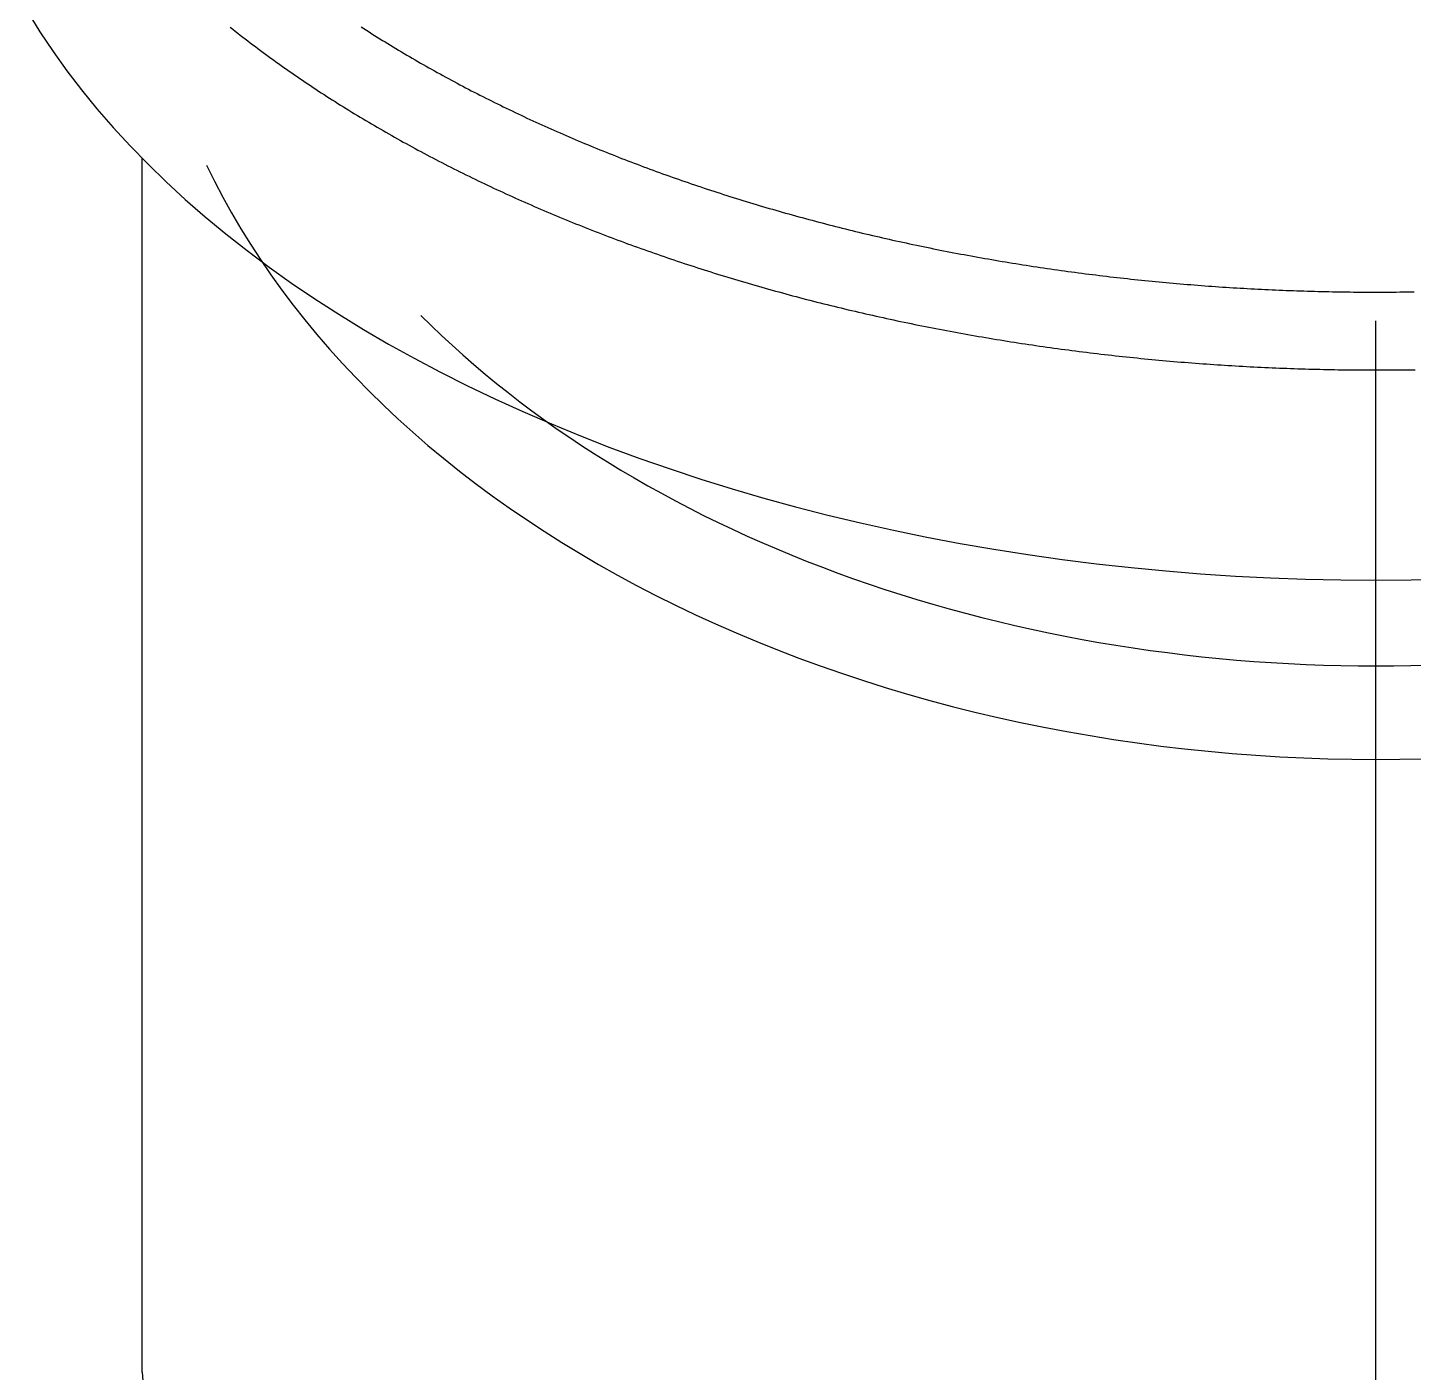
# Model space of a CAD drawing. Extents: x -9.8 to 55.9, y -19.1 to 39.3.
# Drawn here: x 41.32 to 47.61, y 24.98 to 31.08 of the extents above; entities that cross this region are included whole.
import ezdxf

# ---------------------------------------------------------------- set-up
doc = ezdxf.new("R2010")
doc.units = 0
doc.linetypes.add('CENTER', pattern=[50.8, 31.75, -6.35, 6.35, -6.35])
doc.layers.get('0').update_dxf_attribs({"linetype": 'CONTINUOUS'})
doc.layers.add('CENTER', color=1, linetype='CENTER')

msp = doc.modelspace()

# ---------------------------------------------------------------- linework, layer by layer
at = {"color": 7, "linetype": 'CONTINUOUS'}
msp.add_line((41.842697, 24.976448), (41.842697, 30.486736), dxfattribs=at)
for points in [[(41.3227, 31.151, 0), (41.3782, 31.0615, 0), (41.4375, 30.9729, 0), (41.5003, 30.8852, 0), (41.5668, 30.7984, 0), (41.6367, 30.7126, 0), (41.7102, 30.6279, 0), (41.7871, 30.5443, 0), (41.8675, 30.4618, 0), (41.9511, 30.3805, 0), (42.0381, 30.3005, 0), (42.1284, 30.2218, 0), (42.2218, 30.1445, 0), (42.3184, 30.0685, 0), (42.4181, 29.994, 0), (42.5208, 29.9209, 0), (42.6265, 29.8494, 0), (42.7351, 29.7795, 0), (42.8465, 29.7112, 0), (42.9607, 29.6445, 0), (43.0776, 29.5796, 0), (43.1971, 29.5163, 0), (43.3191, 29.4549, 0), (43.4437, 29.3952, 0), (43.5707, 29.3375, 0), (43.6999, 29.2815, 0), (43.8315, 29.2275, 0), (43.9652, 29.1755, 0), (44.101, 29.1254, 0), (44.2389, 29.0774, 0), (44.3786, 29.0313, 0), (44.5202, 28.9874, 0), (44.6636, 28.9455, 0), (44.8086, 28.9058, 0), (44.9553, 28.8681, 0), (45.1034, 28.8327, 0), (45.2529, 28.7994, 0), (45.4038, 28.7684, 0), (45.5558, 28.7396, 0), (45.7091, 28.713, 0), (45.8633, 28.6887, 0), (46.0185, 28.6666, 0), (46.1746, 28.6468, 0), (46.3314, 28.6294, 0), (46.4889, 28.6142, 0), (46.647, 28.6014, 0), (46.8056, 28.5908, 0), (46.9645, 28.5826, 0), (47.1238, 28.5768, 0), (47.2832, 28.5733, 0), (47.4427, 28.5721, 0), (47.6022, 28.5733, 0), (47.7616, 28.5768, 0)], [(42.1349, 30.4564, 0), (42.1706, 30.3836, 0), (42.2084, 30.3112, 0), (42.2481, 30.2394, 0), (42.2899, 30.1682, 0), (42.3335, 30.0975, 0), (42.3792, 30.0275, 0), (42.4267, 29.9581, 0), (42.4761, 29.8894, 0), (42.5275, 29.8213, 0), (42.5806, 29.754, 0), (42.6357, 29.6874, 0), (42.6925, 29.6216, 0), (42.7512, 29.5566, 0), (42.8116, 29.4924, 0), (42.8738, 29.4291, 0), (42.9377, 29.3666, 0), (43.0033, 29.305, 0), (43.0707, 29.2443, 0), (43.1396, 29.1846, 0), (43.2102, 29.1258, 0), (43.2824, 29.068, 0), (43.3562, 29.0113, 0), (43.4316, 28.9555, 0), (43.5084, 28.9008, 0), (43.5868, 28.8472, 0), (43.6666, 28.7946, 0), (43.7478, 28.7432, 0), (43.8305, 28.6929, 0), (43.9145, 28.6437, 0), (43.9998, 28.5957, 0), (44.0865, 28.5489, 0), (44.1744, 28.5033, 0), (44.2636, 28.4589, 0), (44.354, 28.4157, 0), (44.4455, 28.3738, 0), (44.5382, 28.3332, 0), (44.632, 28.2938, 0), (44.7268, 28.2558, 0), (44.8227, 28.219, 0), (44.9196, 28.1836, 0), (45.0174, 28.1496, 0), (45.1162, 28.1168, 0), (45.2158, 28.0855, 0), (45.3163, 28.0555, 0), (45.4176, 28.0269, 0), (45.5196, 27.9997, 0), (45.6224, 27.974, 0), (45.7259, 27.9496, 0), (45.83, 27.9267, 0), (45.9348, 27.9052, 0), (46.0401, 27.8852, 0), (46.1459, 27.8666, 0), (46.2522, 27.8494, 0), (46.359, 27.8338, 0), (46.4662, 27.8196, 0), (46.5738, 27.8069, 0), (46.6817, 27.7957, 0), (46.7898, 27.7859, 0), (46.8983, 27.7777, 0), (47.0069, 27.7709, 0), (47.1157, 27.7657, 0), (47.2246, 27.7619, 0), (47.3336, 27.7597, 0), (47.4427, 27.7589, 0), (47.5517, 27.7597, 0), (47.6608, 27.7619, 0)], [(43.1079, 29.7745, 0), (43.154, 29.7289, 0), (43.2011, 29.6838, 0), (43.2491, 29.6392, 0), (43.2981, 29.595, 0), (43.348, 29.5514, 0), (43.3988, 29.5084, 0), (43.4505, 29.4659, 0), (43.5031, 29.4239, 0), (43.5566, 29.3825, 0), (43.611, 29.3417, 0), (43.6662, 29.3014, 0), (43.7223, 29.2617, 0), (43.7792, 29.2227, 0), (43.8369, 29.1842, 0), (43.8954, 29.1464, 0), (43.9547, 29.1091, 0), (44.0148, 29.0726, 0), (44.0757, 29.0366, 0), (44.1373, 29.0013, 0), (44.1997, 28.9667, 0), (44.2628, 28.9327, 0), (44.3266, 28.8994, 0), (44.3911, 28.8667, 0), (44.4563, 28.8348, 0), (44.5222, 28.8035, 0), (44.5887, 28.773, 0), (44.6558, 28.7431, 0), (44.7236, 28.714, 0), (44.792, 28.6856, 0), (44.8609, 28.6579, 0), (44.9305, 28.631, 0), (45.0006, 28.6047, 0), (45.0713, 28.5793, 0), (45.1425, 28.5546, 0), (45.2142, 28.5306, 0), (45.2864, 28.5074, 0), (45.3591, 28.485, 0), (45.4322, 28.4633, 0), (45.5058, 28.4424, 0), (45.5799, 28.4223, 0), (45.6543, 28.403, 0), (45.7292, 28.3845, 0), (45.8044, 28.3667, 0), (45.88, 28.3498, 0), (45.956, 28.3337, 0), (46.0323, 28.3183, 0), (46.1089, 28.3038, 0), (46.1858, 28.2901, 0), (46.263, 28.2772, 0), (46.3404, 28.2651, 0), (46.4181, 28.2539, 0), (46.4961, 28.2435, 0), (46.5742, 28.2339, 0), (46.6525, 28.2251, 0), (46.731, 28.2171, 0), (46.8097, 28.21, 0), (46.8885, 28.2037, 0), (46.9675, 28.1983, 0), (47.0465, 28.1937, 0), (47.1256, 28.1899, 0), (47.2048, 28.187, 0), (47.2841, 28.1849, 0), (47.3634, 28.1836, 0), (47.4427, 28.1832, 0), (47.522, 28.1836, 0), (47.6013, 28.1849, 0), (47.6806, 28.187, 0)]]:
    msp.add_polyline3d(points, dxfattribs=at)
at = {"color": 7}
for points in [[(42.2423, 31.0826, 0), (42.2536, 31.0737, 0), (42.2648, 31.0648, 0), (42.2761, 31.0559, 0), (42.2874, 31.0471, 0), (42.2988, 31.0383, 0), (42.3101, 31.0295, 0), (42.3216, 31.0207, 0), (42.333, 31.012, 0), (42.3445, 31.0032, 0), (42.3561, 30.9945, 0), (42.3676, 30.9859, 0), (42.3792, 30.9772, 0), (42.3909, 30.9686, 0), (42.4025, 30.96, 0), (42.4143, 30.9514, 0), (42.426, 30.9429, 0), (42.4378, 30.9343, 0), (42.4496, 30.9258, 0), (42.4614, 30.9173, 0), (42.4733, 30.9089, 0), (42.4852, 30.9005, 0), (42.4972, 30.8921, 0), (42.5092, 30.8837, 0), (42.5212, 30.8753, 0), (42.5332, 30.867, 0), (42.5453, 30.8587, 0), (42.5574, 30.8504, 0), (42.5696, 30.8421, 0), (42.5817, 30.8339, 0), (42.5939, 30.8257, 0), (42.6062, 30.8175, 0), (42.6185, 30.8094, 0), (42.6308, 30.8012, 0), (42.6431, 30.7931, 0), (42.6555, 30.785, 0), (42.6679, 30.777, 0), (42.6803, 30.7689, 0), (42.6928, 30.7609, 0), (42.7053, 30.7529, 0), (42.7178, 30.745, 0), (42.7304, 30.7371, 0), (42.743, 30.7291, 0), (42.7556, 30.7213, 0), (42.7683, 30.7134, 0), (42.781, 30.7056, 0), (42.7937, 30.6978, 0), (42.8064, 30.69, 0), (42.8192, 30.6822, 0), (42.832, 30.6745, 0), (42.8449, 30.6668, 0), (42.8577, 30.6591, 0), (42.8706, 30.6514, 0), (42.8836, 30.6438, 0), (42.8965, 30.6362, 0), (42.9095, 30.6286, 0), (42.9225, 30.621, 0), (42.9356, 30.6135, 0), (42.9486, 30.606, 0), (42.9617, 30.5985, 0), (42.9749, 30.5911, 0), (42.988, 30.5836, 0), (43.0012, 30.5762, 0), (43.0145, 30.5688, 0), (43.0277, 30.5615, 0), (43.041, 30.5542, 0), (43.0543, 30.5469, 0), (43.0676, 30.5396, 0), (43.081, 30.5323, 0), (43.0943, 30.5251, 0), (43.1078, 30.5179, 0), (43.1212, 30.5107, 0), (43.1347, 30.5036, 0), (43.1482, 30.4964, 0), (43.1617, 30.4893, 0), (43.1752, 30.4823, 0), (43.1888, 30.4752, 0), (43.2024, 30.4682, 0), (43.216, 30.4612, 0), (43.2297, 30.4542, 0), (43.2434, 30.4473, 0), (43.2571, 30.4404, 0), (43.2708, 30.4335, 0), (43.2845, 30.4266, 0), (43.2983, 30.4198, 0), (43.3121, 30.4129, 0), (43.326, 30.4062, 0), (43.3398, 30.3994, 0), (43.3537, 30.3927, 0), (43.3676, 30.3859, 0), (43.3815, 30.3793, 0), (43.3955, 30.3726, 0), (43.4095, 30.366, 0), (43.4235, 30.3593, 0), (43.4375, 30.3528, 0), (43.4515, 30.3462, 0), (43.4656, 30.3397, 0), (43.4797, 30.3332, 0), (43.4938, 30.3267, 0), (43.508, 30.3202, 0), (43.5221, 30.3138, 0), (43.5363, 30.3074, 0), (43.5505, 30.301, 0), (43.5648, 30.2947, 0), (43.579, 30.2884, 0), (43.5933, 30.2821, 0), (43.6076, 30.2758, 0), (43.6219, 30.2695, 0), (43.6363, 30.2633, 0), (43.6506, 30.2571, 0), (43.665, 30.251, 0), (43.6794, 30.2448, 0), (43.6939, 30.2387, 0), (43.7083, 30.2326, 0), (43.7228, 30.2266, 0), (43.7373, 30.2205, 0), (43.7518, 30.2145, 0), (43.7663, 30.2085, 0), (43.7809, 30.2026, 0), (43.7955, 30.1967, 0), (43.8101, 30.1908, 0), (43.8247, 30.1849, 0), (43.8393, 30.179, 0), (43.854, 30.1732, 0), (43.8686, 30.1674, 0), (43.8833, 30.1616, 0), (43.898, 30.1559, 0), (43.9128, 30.1502, 0), (43.9275, 30.1445, 0), (43.9423, 30.1388, 0), (43.9571, 30.1332, 0), (43.9719, 30.1276, 0), (43.9867, 30.122, 0), (44.0016, 30.1164, 0), (44.0164, 30.1109, 0), (44.0313, 30.1054, 0), (44.0462, 30.0999, 0), (44.0611, 30.0944, 0), (44.076, 30.089, 0), (44.091, 30.0836, 0), (44.1059, 30.0783, 0), (44.1209, 30.0729, 0), (44.1359, 30.0676, 0), (44.1509, 30.0623, 0), (44.166, 30.057, 0), (44.181, 30.0518, 0), (44.1961, 30.0466, 0), (44.2112, 30.0414, 0), (44.2263, 30.0362, 0), (44.2414, 30.0311, 0), (44.2565, 30.026, 0), (44.2716, 30.0209, 0), (44.2868, 30.0159, 0), (44.302, 30.0108, 0), (44.3172, 30.0058, 0), (44.3324, 30.0009, 0), (44.3476, 29.9959, 0), (44.3628, 29.991, 0), (44.3781, 29.9861, 0), (44.3933, 29.9812, 0), (44.4086, 29.9764, 0), (44.4239, 29.9716, 0), (44.4392, 29.9668, 0), (44.4545, 29.962, 0), (44.4699, 29.9573, 0), (44.4852, 29.9526, 0), (44.5006, 29.9479, 0), (44.516, 29.9432, 0), (44.5314, 29.9386, 0), (44.5468, 29.934, 0), (44.5622, 29.9294, 0), (44.5776, 29.9249, 0), (44.5931, 29.9203, 0), (44.6086, 29.9158, 0), (44.624, 29.9114, 0), (44.6395, 29.9069, 0), (44.655, 29.9025, 0), (44.6706, 29.8981, 0), (44.6861, 29.8937, 0), (44.7016, 29.8894, 0), (44.7172, 29.8851, 0), (44.7328, 29.8808, 0), (44.7484, 29.8765, 0), (44.764, 29.8723, 0), (44.7796, 29.8681, 0), (44.7952, 29.8639, 0), (44.8108, 29.8597, 0), (44.8265, 29.8556, 0), (44.8421, 29.8515, 0), (44.8578, 29.8474, 0), (44.8735, 29.8434, 0), (44.8892, 29.8393, 0), (44.9049, 29.8353, 0), (44.9206, 29.8314, 0), (44.9364, 29.8274, 0), (44.9521, 29.8235, 0), (44.9679, 29.8196, 0), (44.9837, 29.8157, 0), (44.9994, 29.8119, 0), (45.0152, 29.8081, 0), (45.031, 29.8043, 0), (45.0469, 29.8005, 0), (45.0627, 29.7968, 0), (45.0785, 29.7931, 0), (45.0944, 29.7894, 0), (45.1102, 29.7857, 0), (45.1261, 29.7821, 0), (45.142, 29.7785, 0), (45.1579, 29.7749, 0), (45.1738, 29.7713, 0), (45.1897, 29.7678, 0), (45.2057, 29.7643, 0), (45.2216, 29.7608, 0), (45.2376, 29.7573, 0), (45.2535, 29.7539, 0), (45.2695, 29.7505, 0), (45.2855, 29.7471, 0), (45.3015, 29.7438, 0), (45.3175, 29.7404, 0), (45.3335, 29.7371, 0), (45.3495, 29.7339, 0), (45.3655, 29.7306, 0), (45.3816, 29.7274, 0), (45.3976, 29.7242, 0), (45.4137, 29.721, 0), (45.4298, 29.7179, 0), (45.4458, 29.7148, 0), (45.4619, 29.7117, 0), (45.478, 29.7086, 0), (45.4941, 29.7056, 0), (45.5102, 29.7026, 0), (45.5264, 29.6996, 0), (45.5425, 29.6966, 0), (45.5587, 29.6937, 0), (45.5748, 29.6907, 0), (45.591, 29.6879, 0), (45.6071, 29.685, 0), (45.6233, 29.6822, 0), (45.6395, 29.6793, 0), (45.6557, 29.6766, 0), (45.6719, 29.6738, 0), (45.6881, 29.6711, 0), (45.7043, 29.6684, 0), (45.7206, 29.6657, 0), (45.7368, 29.663, 0), (45.7531, 29.6604, 0), (45.7693, 29.6578, 0), (45.7856, 29.6552, 0), (45.8019, 29.6527, 0), (45.8181, 29.6501, 0), (45.8344, 29.6476, 0), (45.8507, 29.6451, 0), (45.867, 29.6427, 0), (45.8833, 29.6403, 0), (45.8996, 29.6379, 0), (45.916, 29.6355, 0), (45.9323, 29.6332, 0), (45.9486, 29.6308, 0), (45.965, 29.6285, 0), (45.9813, 29.6263, 0), (45.9977, 29.624, 0), (46.014, 29.6218, 0), (46.0304, 29.6196, 0), (46.0468, 29.6174, 0), (46.0632, 29.6153, 0), (46.0796, 29.6132, 0), (46.096, 29.6111, 0), (46.1124, 29.609, 0), (46.1288, 29.607, 0), (46.1452, 29.605, 0), (46.1616, 29.603, 0), (46.1781, 29.601, 0), (46.1945, 29.5991, 0), (46.2109, 29.5972, 0), (46.2274, 29.5953, 0), (46.2438, 29.5934, 0), (46.2603, 29.5916, 0), (46.2768, 29.5898, 0), (46.2932, 29.588, 0), (46.3097, 29.5862, 0), (46.3262, 29.5845, 0), (46.3427, 29.5828, 0), (46.3592, 29.5811, 0), (46.3757, 29.5795, 0), (46.3922, 29.5778, 0), (46.4087, 29.5762, 0), (46.4252, 29.5746, 0), (46.4417, 29.5731, 0), (46.4582, 29.5716, 0), (46.4747, 29.5701, 0), (46.4913, 29.5686, 0), (46.5078, 29.5671, 0), (46.5243, 29.5657, 0), (46.5409, 29.5643, 0), (46.5574, 29.5629, 0), (46.574, 29.5616, 0), (46.5905, 29.5603, 0), (46.6071, 29.559, 0), (46.6237, 29.5577, 0), (46.6402, 29.5565, 0), (46.6568, 29.5552, 0), (46.6734, 29.554, 0), (46.69, 29.5529, 0), (46.7065, 29.5517, 0), (46.7231, 29.5506, 0), (46.7397, 29.5495, 0), (46.7563, 29.5484, 0), (46.7729, 29.5474, 0), (46.7895, 29.5464, 0), (46.8061, 29.5454, 0), (46.8227, 29.5444, 0), (46.8393, 29.5435, 0), (46.8559, 29.5426, 0), (46.8725, 29.5417, 0), (46.8892, 29.5408, 0), (46.9058, 29.54, 0), (46.9224, 29.5392, 0), (46.939, 29.5384, 0), (46.9557, 29.5376, 0), (46.9723, 29.5369, 0), (46.9889, 29.5362, 0), (47.0055, 29.5355, 0), (47.0222, 29.5348, 0), (47.0388, 29.5342, 0), (47.0554, 29.5336, 0), (47.0721, 29.533, 0), (47.0887, 29.5325, 0), (47.1054, 29.5319, 0), (47.122, 29.5314, 0), (47.1386, 29.5309, 0), (47.1553, 29.5305, 0), (47.1719, 29.5301, 0), (47.1886, 29.5297, 0), (47.2052, 29.5293, 0), (47.2219, 29.5289, 0), (47.2385, 29.5286, 0), (47.2552, 29.5283, 0), (47.2718, 29.528, 0), (47.2884, 29.5278, 0), (47.3051, 29.5275, 0), (47.3218, 29.5273, 0), (47.3384, 29.5272, 0), (47.3551, 29.527, 0), (47.3717, 29.5269, 0), (47.3884, 29.5268, 0), (47.405, 29.5267, 0), (47.4217, 29.5267, 0), (47.4383, 29.5267, 0), (47.455, 29.5267, 0), (47.4716, 29.5267, 0), (47.4883, 29.5267, 0), (47.505, 29.5268, 0), (47.5216, 29.5269, 0), (47.5383, 29.5271, 0), (47.5549, 29.5272, 0), (47.5716, 29.5274, 0), (47.5883, 29.5276, 0), (47.6049, 29.5279, 0), (47.6216, 29.5281, 0)], [(42.8368, 31.0841, 0), (42.8487, 31.0764, 0), (42.8606, 31.0687, 0), (42.8726, 31.0611, 0), (42.8846, 31.0534, 0), (42.8967, 31.0458, 0), (42.9088, 31.0383, 0), (42.9209, 31.0307, 0), (42.933, 31.0232, 0), (42.9452, 31.0157, 0), (42.9573, 31.0082, 0), (42.9696, 31.0007, 0), (42.9818, 30.9933, 0), (42.9941, 30.9858, 0), (43.0064, 30.9785, 0), (43.0188, 30.9711, 0), (43.0311, 30.9637, 0), (43.0435, 30.9564, 0), (43.056, 30.9491, 0), (43.0684, 30.9418, 0), (43.0809, 30.9346, 0), (43.0934, 30.9274, 0), (43.106, 30.9202, 0), (43.1185, 30.913, 0), (43.1311, 30.9058, 0), (43.1438, 30.8987, 0), (43.1564, 30.8916, 0), (43.1691, 30.8845, 0), (43.1818, 30.8774, 0), (43.1946, 30.8704, 0), (43.2073, 30.8634, 0), (43.2201, 30.8564, 0), (43.233, 30.8495, 0), (43.2458, 30.8425, 0), (43.2587, 30.8356, 0), (43.2716, 30.8287, 0), (43.2845, 30.8218, 0), (43.2975, 30.815, 0), (43.3105, 30.8082, 0), (43.3235, 30.8014, 0), (43.3365, 30.7946, 0), (43.3496, 30.7879, 0), (43.3627, 30.7811, 0), (43.3758, 30.7745, 0), (43.3889, 30.7678, 0), (43.4021, 30.7611, 0), (43.4153, 30.7545, 0), (43.4285, 30.7479, 0), (43.4417, 30.7413, 0), (43.455, 30.7348, 0), (43.4683, 30.7283, 0), (43.4816, 30.7218, 0), (43.495, 30.7153, 0), (43.5083, 30.7088, 0), (43.5217, 30.7024, 0), (43.5351, 30.696, 0), (43.5486, 30.6896, 0), (43.562, 30.6833, 0), (43.5755, 30.6769, 0), (43.589, 30.6706, 0), (43.6025, 30.6644, 0), (43.6161, 30.6581, 0), (43.6297, 30.6519, 0), (43.6433, 30.6457, 0), (43.6569, 30.6395, 0), (43.6705, 30.6333, 0), (43.6842, 30.6272, 0), (43.6979, 30.6211, 0), (43.7116, 30.615, 0), (43.7253, 30.609, 0), (43.7391, 30.6029, 0), (43.7529, 30.5969, 0), (43.7667, 30.5909, 0), (43.7805, 30.585, 0), (43.7943, 30.579, 0), (43.8082, 30.5731, 0), (43.8221, 30.5673, 0), (43.836, 30.5614, 0), (43.8499, 30.5556, 0), (43.8639, 30.5498, 0), (43.8778, 30.544, 0), (43.8918, 30.5382, 0), (43.9058, 30.5325, 0), (43.9199, 30.5268, 0), (43.9339, 30.5211, 0), (43.948, 30.5154, 0), (43.9621, 30.5098, 0), (43.9762, 30.5042, 0), (43.9903, 30.4986, 0), (44.0044, 30.4931, 0), (44.0186, 30.4875, 0), (44.0328, 30.482, 0), (44.047, 30.4765, 0), (44.0612, 30.4711, 0), (44.0755, 30.4657, 0), (44.0897, 30.4603, 0), (44.104, 30.4549, 0), (44.1183, 30.4495, 0), (44.1326, 30.4442, 0), (44.1469, 30.4389, 0), (44.1613, 30.4336, 0), (44.1756, 30.4284, 0), (44.19, 30.4231, 0), (44.2044, 30.4179, 0), (44.2188, 30.4128, 0), (44.2333, 30.4076, 0), (44.2477, 30.4025, 0), (44.2622, 30.3974, 0), (44.2767, 30.3923, 0), (44.2912, 30.3873, 0), (44.3057, 30.3822, 0), (44.3202, 30.3772, 0), (44.3348, 30.3723, 0), (44.3493, 30.3673, 0), (44.3639, 30.3624, 0), (44.3785, 30.3575, 0), (44.3931, 30.3526, 0), (44.4077, 30.3478, 0), (44.4224, 30.343, 0), (44.437, 30.3382, 0), (44.4517, 30.3334, 0), (44.4664, 30.3287, 0), (44.4811, 30.3239, 0), (44.4958, 30.3192, 0), (44.5106, 30.3146, 0), (44.5253, 30.3099, 0), (44.5401, 30.3053, 0), (44.5548, 30.3007, 0), (44.5696, 30.2962, 0), (44.5844, 30.2916, 0), (44.5993, 30.2871, 0), (44.6141, 30.2826, 0), (44.6289, 30.2781, 0), (44.6438, 30.2737, 0), (44.6587, 30.2693, 0), (44.6736, 30.2649, 0), (44.6885, 30.2605, 0), (44.7034, 30.2562, 0), (44.7183, 30.2519, 0), (44.7333, 30.2476, 0), (44.7482, 30.2433, 0), (44.7632, 30.2391, 0), (44.7782, 30.2349, 0), (44.7932, 30.2307, 0), (44.8082, 30.2265, 0), (44.8232, 30.2224, 0), (44.8383, 30.2183, 0), (44.8533, 30.2142, 0), (44.8684, 30.2101, 0), (44.8835, 30.2061, 0), (44.8985, 30.2021, 0), (44.9136, 30.1981, 0), (44.9288, 30.1941, 0), (44.9439, 30.1902, 0), (44.959, 30.1863, 0), (44.9742, 30.1824, 0), (44.9894, 30.1785, 0), (45.0045, 30.1747, 0), (45.0197, 30.1709, 0), (45.0349, 30.1671, 0), (45.0501, 30.1633, 0), (45.0654, 30.1596, 0), (45.0806, 30.1559, 0), (45.0958, 30.1522, 0), (45.1111, 30.1485, 0), (45.1264, 30.1449, 0), (45.1417, 30.1413, 0), (45.157, 30.1377, 0), (45.1723, 30.1341, 0), (45.1876, 30.1306, 0), (45.2029, 30.1271, 0), (45.2183, 30.1236, 0), (45.2336, 30.1201, 0), (45.249, 30.1167, 0), (45.2643, 30.1133, 0), (45.2797, 30.1099, 0), (45.2951, 30.1065, 0), (45.3105, 30.1032, 0), (45.3259, 30.0999, 0), (45.3414, 30.0966, 0), (45.3568, 30.0933, 0), (45.3722, 30.0901, 0), (45.3877, 30.0869, 0), (45.4032, 30.0837, 0), (45.4186, 30.0805, 0), (45.4341, 30.0774, 0), (45.4496, 30.0743, 0), (45.4651, 30.0712, 0), (45.4806, 30.0681, 0), (45.4962, 30.0651, 0), (45.5117, 30.0621, 0), (45.5273, 30.0591, 0), (45.5428, 30.0561, 0), (45.5584, 30.0532, 0), (45.5739, 30.0503, 0), (45.5895, 30.0474, 0), (45.6051, 30.0445, 0), (45.6207, 30.0417, 0), (45.6363, 30.0389, 0), (45.6519, 30.0361, 0), (45.6676, 30.0333, 0), (45.6832, 30.0306, 0), (45.6988, 30.0278, 0), (45.7145, 30.0252, 0), (45.7302, 30.0225, 0), (45.7458, 30.0198, 0), (45.7615, 30.0172, 0), (45.7772, 30.0146, 0), (45.7929, 30.0121, 0), (45.8086, 30.0095, 0), (45.8243, 30.007, 0), (45.84, 30.0045, 0), (45.8557, 30.0021, 0), (45.8715, 29.9996, 0), (45.8872, 29.9972, 0), (45.903, 29.9948, 0), (45.9187, 29.9924, 0), (45.9345, 29.9901, 0), (45.9503, 29.9878, 0), (45.966, 29.9855, 0), (45.9818, 29.9832, 0), (45.9976, 29.981, 0), (46.0134, 29.9787, 0), (46.0292, 29.9765, 0), (46.045, 29.9744, 0), (46.0609, 29.9722, 0), (46.0767, 29.9701, 0), (46.0925, 29.968, 0), (46.1084, 29.9659, 0), (46.1242, 29.9639, 0), (46.1401, 29.9619, 0), (46.1559, 29.9599, 0), (46.1718, 29.9579, 0), (46.1877, 29.956, 0), (46.2036, 29.954, 0), (46.2194, 29.9521, 0), (46.2353, 29.9503, 0), (46.2512, 29.9484, 0), (46.2671, 29.9466, 0), (46.283, 29.9448, 0), (46.299, 29.943, 0), (46.3149, 29.9413, 0), (46.3308, 29.9395, 0), (46.3467, 29.9378, 0), (46.3627, 29.9362, 0), (46.3786, 29.9345, 0), (46.3946, 29.9329, 0), (46.4105, 29.9313, 0), (46.4265, 29.9297, 0), (46.4424, 29.9282, 0), (46.4584, 29.9266, 0), (46.4744, 29.9251, 0), (46.4904, 29.9237, 0), (46.5063, 29.9222, 0), (46.5223, 29.9208, 0), (46.5383, 29.9194, 0), (46.5543, 29.918, 0), (46.5703, 29.9166, 0), (46.5863, 29.9153, 0), (46.6023, 29.914, 0), (46.6183, 29.9127, 0), (46.6344, 29.9115, 0), (46.6504, 29.9102, 0), (46.6664, 29.909, 0), (46.6824, 29.9079, 0), (46.6985, 29.9067, 0), (46.7145, 29.9056, 0), (46.7305, 29.9045, 0), (46.7466, 29.9034, 0), (46.7626, 29.9023, 0), (46.7787, 29.9013, 0), (46.7947, 29.9003, 0), (46.8108, 29.8993, 0), (46.8269, 29.8983, 0), (46.8429, 29.8974, 0), (46.859, 29.8965, 0), (46.8751, 29.8956, 0), (46.8911, 29.8948, 0), (46.9072, 29.8939, 0), (46.9233, 29.8931, 0), (46.9394, 29.8923, 0), (46.9554, 29.8916, 0), (46.9715, 29.8908, 0), (46.9876, 29.8901, 0), (47.0037, 29.8894, 0), (47.0198, 29.8888, 0), (47.0359, 29.8881, 0), (47.052, 29.8875, 0), (47.0681, 29.8869, 0), (47.0841, 29.8864, 0), (47.1002, 29.8858, 0), (47.1163, 29.8853, 0), (47.1324, 29.8848, 0), (47.1485, 29.8844, 0), (47.1646, 29.8839, 0), (47.1807, 29.8835, 0), (47.1968, 29.8831, 0), (47.2129, 29.8828, 0), (47.229, 29.8824, 0), (47.2451, 29.8821, 0), (47.2613, 29.8818, 0), (47.2774, 29.8815, 0), (47.2935, 29.8813, 0), (47.3096, 29.8811, 0), (47.3257, 29.8809, 0), (47.3418, 29.8807, 0), (47.3579, 29.8806, 0), (47.374, 29.8804, 0), (47.3901, 29.8804, 0), (47.4062, 29.8803, 0), (47.4224, 29.8802, 0), (47.4385, 29.8802, 0), (47.4546, 29.8802, 0), (47.4707, 29.8802, 0), (47.4868, 29.8803, 0), (47.5029, 29.8804, 0), (47.5191, 29.8805, 0), (47.5352, 29.8806, 0), (47.5513, 29.8808, 0), (47.5674, 29.8809, 0), (47.5835, 29.8811, 0), (47.5997, 29.8814, 0), (47.6158, 29.8816, 0)]]:
    msp.add_polyline3d(points, dxfattribs=at)
at = {"color": 7, "linetype": 'CONTINUOUS'}
msp.add_arc((46.006466, 25.235462), 4.171817, 183.5595943, 249.5566581, dxfattribs=at)
at = {"layer": 'CENTER', "color": 1, "linetype": 'CENTER'}
msp.add_line((47.442697, -2), (47.442697, 39.304953), dxfattribs=at)

doc.saveas('drawing.dxf')
